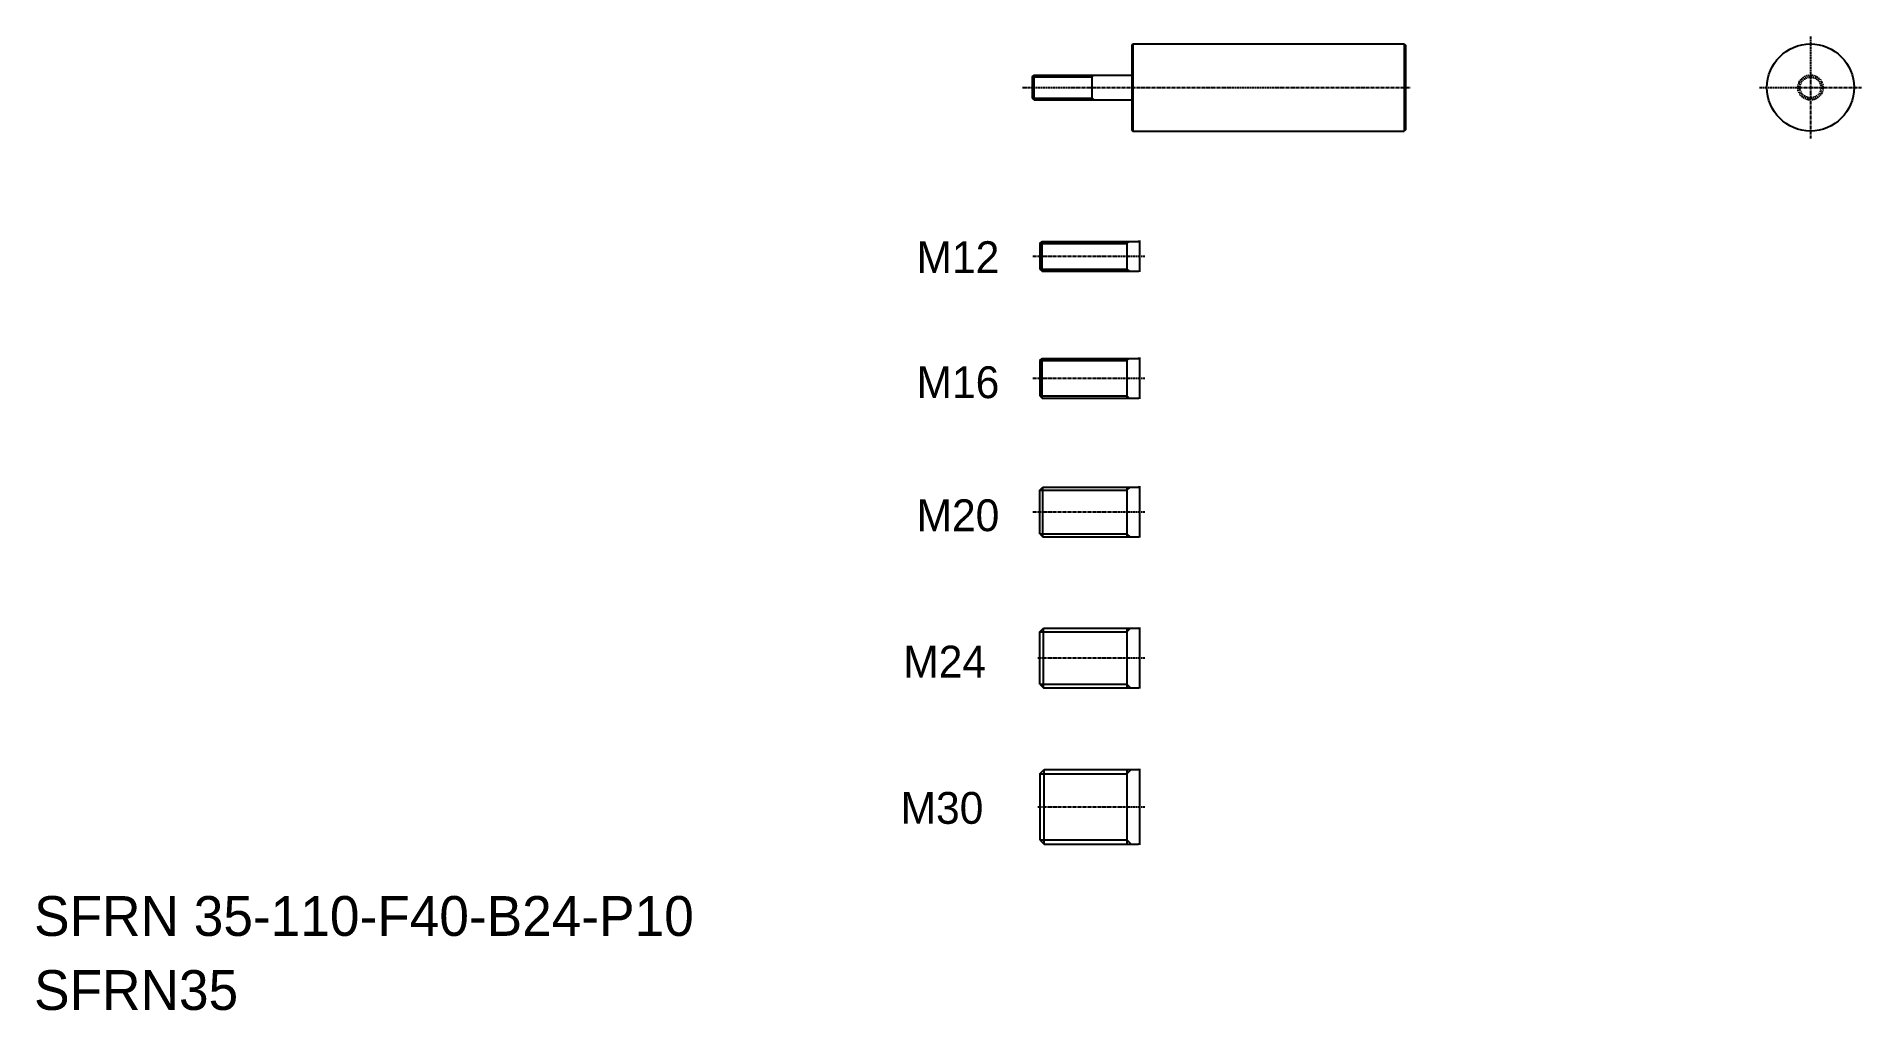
# Model space of a CAD drawing. Extents: x 57 to 790, y 103 to 495.
import ezdxf

# ---------------------------------------------------------------- set-up
doc = ezdxf.new("R2010")
doc.units = 0
doc.linetypes.add('CENTER', pattern=[2, 1.25, -0.25, 0.25, -0.25])
doc.linetypes.add('DASHED', pattern=[0.75, 0.5, -0.25])
doc.layers.get('0').update_dxf_attribs({"linetype": 'CONTINUOUS'})
doc.layers.add('CENTER', color=1, linetype='CENTER')

msp = doc.modelspace()

# ---------------------------------------------------------------- linework, layer by layer
at = {"color": 7, "linetype": 'CONTINUOUS'}
for p, q in [((497.14, 491.39), (497.64, 491.89)), ((497.64, 491.89), (606.64, 491.89)), ((497.64, 491.89), (497.64, 456.89)), ((606.64, 491.89), (606.64, 456.89)), ((606.64, 491.89), (607.14, 491.39)), ((497.14, 491.39), (497.14, 457.39)), ((607.14, 491.39), (607.14, 457.39)), ((457.14, 478.64), (457.89, 479.39)), ((457.89, 479.39), (496.94, 479.39)), ((457.89, 469.39), (457.89, 479.39)), ((481.14, 479.39), (481.14, 469.39)), ((457.14, 470.14), (457.89, 469.39)), ((457.89, 469.39), (496.94, 469.39)), ((497.14, 457.39), (497.64, 456.89)), ((497.64, 456.89), (606.64, 456.89)), ((607.14, 457.39), (606.64, 456.89)), ((460.21, 411.69), (461.09, 412.57)), ((461.09, 412.57), (499.91, 412.57)), ((461.09, 400.57), (461.09, 412.57)), ((460.21, 401.44), (461.09, 400.57)), ((461.09, 400.57), (499.91, 400.57)), ((460.21, 364.68), (461.09, 365.56)), ((461.09, 365.56), (499.91, 365.56)), ((461.09, 349.56), (461.09, 365.56)), ((460.21, 350.43), (461.09, 349.56)), ((461.09, 349.56), (499.91, 349.56)), ((460.21, 312.58), (461.46, 313.83)), ((461.46, 293.83), (461.46, 313.83)), ((461.46, 313.83), (499.91, 313.83)), ((460.21, 295.08), (461.46, 293.83)), ((461.46, 293.83), (499.91, 293.83)), ((460.21, 255.66), (461.71, 257.16)), ((461.71, 233.16), (461.71, 257.16)), ((461.71, 257.16), (499.91, 257.16)), ((460.21, 234.66), (461.71, 233.16)), ((461.71, 233.16), (499.91, 233.16)), ((460.21, 198.6), (461.96, 200.35)), ((461.96, 170.35), (461.96, 200.35)), ((461.96, 200.35), (499.91, 200.35)), ((460.21, 172.1), (461.96, 170.35)), ((461.96, 170.35), (499.91, 170.35))]:
    msp.add_line(p, q, dxfattribs=at)
at = {"color": 3, "linetype": 'CONTINUOUS'}
for p, q in [((457.14, 478.64), (481.14, 478.64)), ((481.14, 478.64), (481.89, 479.39)), ((457.14, 470.14), (481.14, 470.14)), ((481.14, 470.14), (481.89, 469.39)), ((460.21, 411.69), (495.21, 411.69)), ((495.21, 411.69), (496.09, 412.57)), ((460.21, 401.44), (495.21, 401.44)), ((495.21, 401.44), (496.09, 400.57)), ((460.21, 364.68), (495.21, 364.68)), ((495.21, 364.68), (496.09, 365.56)), ((460.21, 350.43), (495.21, 350.43)), ((495.21, 350.43), (496.09, 349.56)), ((460.21, 312.58), (495.21, 312.58)), ((495.21, 312.58), (496.46, 313.83)), ((460.21, 295.08), (495.21, 295.08)), ((495.21, 295.08), (496.46, 293.83)), ((495.21, 255.66), (496.71, 257.16)), ((460.21, 255.66), (495.21, 255.66)), ((460.21, 234.66), (495.21, 234.66)), ((495.21, 234.66), (496.71, 233.16)), ((460.21, 198.6), (495.21, 198.6)), ((495.21, 198.6), (496.96, 200.35)), ((460.21, 172.1), (495.21, 172.1)), ((495.21, 172.1), (496.96, 170.35))]:
    msp.add_line(p, q, dxfattribs=at)
for p, q in [((457.14, 478.64), (457.14, 470.14)), ((607.14, 482.89), (607.14, 482.89)), ((607.14, 474.39), (607.14, 474.39)), ((460.21, 411.69), (460.21, 401.44)), ((460.21, 364.68), (460.21, 350.43)), ((460.21, 295.08), (460.21, 312.58)), ((460.21, 234.66), (460.21, 255.66)), ((460.21, 198.6), (460.21, 172.1))]:
    msp.add_line(p, q)
at = {"color": 7}
for p, q in [((495.21, 412.57), (495.21, 400.57)), ((500.21, 412.87), (500.21, 400.27)), ((495.21, 365.56), (495.21, 349.56)), ((500.21, 365.86), (500.21, 349.26)), ((495.21, 313.83), (495.21, 293.83)), ((500.21, 314.13), (500.21, 293.53)), ((495.21, 257.16), (495.21, 233.16)), ((500.21, 257.46), (500.21, 232.86)), ((495.21, 200.35), (495.21, 170.35)), ((500.21, 200.65), (500.21, 170.05))]:
    msp.add_line(p, q, dxfattribs=at)
at = {"color": 7, "linetype": 'CONTINUOUS'}
msp.add_circle((769.99, 474.39), 17.5, dxfattribs=at)
at = {"color": 3, "linetype": 'DASHED'}
for radius in [5, 4.25]:
    msp.add_circle((769.99, 474.39), radius, dxfattribs=at)
at = {"color": 7, "linetype": 'CONTINUOUS'}
for centre, radius, start, end in [((496.94, 479.59), 0.2, 270, 0), ((496.94, 469.19), 0.2, 0, 90), ((499.91, 412.87), 0.3, 270, 0), ((499.91, 400.27), 0.3, 0, 90), ((499.91, 365.86), 0.3, 270, 0), ((499.91, 349.26), 0.3, 0, 90), ((499.91, 314.13), 0.3, 270, 0), ((499.91, 293.53), 0.3, 0, 90), ((499.91, 257.46), 0.3, 270, 0), ((499.91, 232.86), 0.3, 0, 90), ((499.91, 200.65), 0.3, 270, 0), ((499.91, 170.05), 0.3, 0, 90)]:
    msp.add_arc(centre, radius, start, end, dxfattribs=at)
at = {"layer": 'CENTER', "color": 1, "linetype": 'CENTER'}
for p, q in [((769.99, 494.89), (769.99, 453.89)), ((453.26, 474.39), (609.14, 474.39)), ((749.49, 474.39), (790.49, 474.39)), ((457.44, 406.57), (502.38, 406.57)), ((457.44, 357.56), (502.38, 357.56)), ((457.44, 303.83), (502.38, 303.83)), ((459.45, 245.16), (502.38, 245.16)), ((459.45, 185.35), (502.38, 185.35))]:
    msp.add_line(p, q, dxfattribs=at)

# ---------------------------------------------------------------- texts
at = {"color": 7, "linetype": 'CONTINUOUS'}
for s, p in [('M12', (410.62, 399.81)), ('M16', (410.62, 349.56)), ('M20', (410.63, 296.1)), ('M24', (405.29, 237.3)), ('M30', (404.21, 178.5))]:
    msp.add_text(s, height=12.8, dxfattribs=at).set_placement(p)
for s, p in [('SFRN 35-110-F40-B24-P10', (55.91, 133.46)), ('SFRN35', (55.91, 103.71))]:
    msp.add_text(s, height=16).set_placement(p)

doc.saveas('drawing.dxf')
